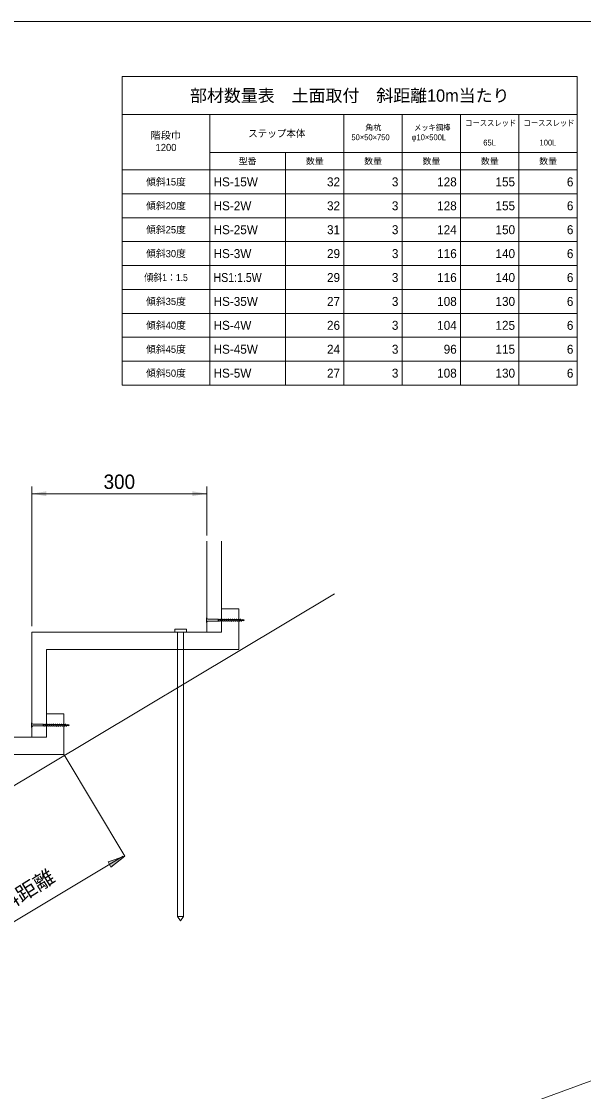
# Model space of a CAD drawing. Units: millimetres, scale not verified. Extents: x 147 to 4147, y 70 to 2840.
# Drawn here: x 2148 to 3111, y 1005 to 2840 of the extents above; entities that cross this region are included whole.
import ezdxf
from ezdxf.enums import TextEntityAlignment as Align

# ---------------------------------------------------------------- set-up
doc = ezdxf.new("R2010")
doc.units = ezdxf.units.MM
doc.header["$LTSCALE"] = 10
for name, color, linetype, lineweight in [('コーススレッド', 7, 'Continuous', 18), ('メッキ鋼棒', 7, 'Continuous', 18), ('一般線', 7, 'Continuous', 20), ('図面枠-A3', 7, 'Continuous', 13), ('寸法', 7, 'Continuous', 13), ('表', 7, 'Continuous', 15), ('階段本体', 7, 'Continuous', 18)]:
    doc.layers.add(name, color=color, linetype=linetype, lineweight=lineweight)
doc.layers.add('文字', color=7, linetype='Continuous')
doc.styles.add('ＭＳ Ｐゴシック', font='')
doc.styles.get('ＭＳ Ｐゴシック').set_extended_font_data('MS PGothic')

# ---------------------------------------------------------------- blocks, each defined once
blk = doc.blocks.new('filled_arrow')
at = {"color": 0, "linetype": 'Continuous', "lineweight": -2}
blk.add_solid([(7.5, 1.25), (0, 0), (7.5, -1.25)], dxfattribs=at)

msp = doc.modelspace()

# ---------------------------------------------------------------- hatches: boundary and pattern name
at = {"layer": '寸法'}
msp.add_hatch(color=256, dxfattribs=at).paths.add_polyline_path([(2296.25, 1398.93), (2324.95, 1408.99), (2301.06, 1390.17)])

# ---------------------------------------------------------------- linework, layer by layer
at = {"layer": 'コーススレッド'}
for p, q in [((2464.85, 1817.69), (2464.85, 1809.29)), ((2464.85, 1817.69), (2465.55, 1817.69)), ((2465.55, 1817.69), (2465.55, 1809.29)), ((2464.85, 1809.29), (2465.55, 1809.29)), ((2467.85, 1814.99), (2484.85, 1814.99)), ((2467.85, 1811.99), (2484.85, 1811.99)), ((2484.85, 1815.59), (2484.85, 1811.99)), ((2484.85, 1815.59), (2486.6, 1811.39)), ((2484.85, 1815.59), (2485.52, 1814.74)), ((2484.85, 1814.99), (2485.94, 1812.24)), ((2484.85, 1811.99), (2485.39, 1812.24)), ((2485.39, 1812.24), (2485.94, 1812.24)), ((2485.52, 1814.74), (2488.35, 1814.74)), ((2485.52, 1814.74), (2486.57, 1812.24)), ((2486.6, 1811.39), (2485.94, 1812.24)), ((2486.57, 1812.24), (2489.41, 1812.24)), ((2486.6, 1811.39), (2486.95, 1812.24)), ((2487.99, 1814.74), (2488.35, 1815.59)), ((2488.35, 1815.59), (2490.1, 1811.39)), ((2488.35, 1815.59), (2490.1, 1811.39)), ((2488.35, 1815.59), (2489.02, 1814.74)), ((2488.35, 1814.74), (2489.41, 1812.24)), ((2489.02, 1814.74), (2491.85, 1814.74)), ((2489.02, 1814.74), (2490.1, 1812.24)), ((2490.1, 1811.39), (2489.41, 1812.24)), ((2490.1, 1812.24), (2492.91, 1812.24)), ((2490.1, 1811.39), (2490.45, 1812.24)), ((2491.49, 1814.74), (2491.85, 1815.59)), ((2491.85, 1815.59), (2493.6, 1811.39)), ((2491.85, 1815.59), (2492.52, 1814.74)), ((2491.85, 1814.74), (2492.91, 1812.24)), ((2492.52, 1814.74), (2495.35, 1814.74)), ((2492.52, 1814.74), (2493.6, 1812.24)), ((2493.6, 1811.39), (2492.91, 1812.24)), ((2493.6, 1812.24), (2496.41, 1812.24)), ((2493.6, 1811.39), (2493.95, 1812.24)), ((2494.99, 1814.74), (2495.35, 1815.59)), ((2495.35, 1815.59), (2497.1, 1811.39)), ((2495.35, 1815.59), (2496.02, 1814.74)), ((2495.35, 1814.74), (2496.41, 1812.24)), ((2496.02, 1814.74), (2498.85, 1814.74)), ((2496.02, 1814.74), (2497.1, 1812.24)), ((2497.1, 1811.39), (2496.41, 1812.24)), ((2497.1, 1812.24), (2499.91, 1812.24)), ((2497.1, 1811.39), (2497.45, 1812.24)), ((2498.49, 1814.74), (2498.85, 1815.59)), ((2498.85, 1815.59), (2500.6, 1811.39)), ((2498.85, 1815.59), (2499.52, 1814.74)), ((2498.85, 1814.74), (2499.91, 1812.24)), ((2499.52, 1814.74), (2502.35, 1814.74)), ((2499.52, 1814.74), (2500.6, 1812.24)), ((2500.6, 1811.39), (2499.91, 1812.24)), ((2500.6, 1812.24), (2503.41, 1812.24)), ((2500.6, 1811.39), (2500.95, 1812.24)), ((2501.99, 1814.74), (2502.35, 1815.59)), ((2502.35, 1815.59), (2504.1, 1811.39)), ((2502.35, 1815.59), (2503.02, 1814.74)), ((2502.35, 1814.74), (2503.41, 1812.24)), ((2503.02, 1814.74), (2505.85, 1814.74)), ((2503.02, 1814.74), (2504.1, 1812.24)), ((2504.1, 1811.39), (2503.41, 1812.24)), ((2504.1, 1812.24), (2506.91, 1812.24)), ((2504.1, 1811.39), (2504.45, 1812.24)), ((2505.49, 1814.74), (2505.85, 1815.59)), ((2505.85, 1815.59), (2507.6, 1811.39)), ((2505.85, 1815.59), (2506.52, 1814.74)), ((2505.85, 1814.74), (2506.91, 1812.24)), ((2506.52, 1814.74), (2509.35, 1814.74)), ((2506.52, 1814.74), (2507.6, 1812.24)), ((2507.6, 1811.39), (2506.91, 1812.24)), ((2507.6, 1812.24), (2510.41, 1812.24)), ((2507.6, 1811.39), (2507.95, 1812.24)), ((2508.99, 1814.74), (2509.35, 1815.59)), ((2509.35, 1815.59), (2511.1, 1811.39)), ((2509.35, 1815.59), (2510.02, 1814.74)), ((2509.35, 1814.74), (2510.41, 1812.24)), ((2510.02, 1814.74), (2512.85, 1814.74)), ((2510.02, 1814.74), (2511.1, 1812.24)), ((2511.1, 1811.39), (2510.41, 1812.24)), ((2511.1, 1812.24), (2513.91, 1812.24)), ((2511.1, 1811.39), (2511.45, 1812.24)), ((2512.49, 1814.74), (2512.85, 1815.59)), ((2512.85, 1815.59), (2514.6, 1811.39)), ((2512.85, 1815.59), (2513.52, 1814.74)), ((2512.85, 1814.74), (2513.91, 1812.24)), ((2513.52, 1814.74), (2516.35, 1814.74)), ((2513.52, 1814.74), (2514.6, 1812.24)), ((2514.6, 1811.39), (2513.91, 1812.24)), ((2514.6, 1812.24), (2517.41, 1812.24)), ((2514.6, 1811.39), (2514.95, 1812.24)), ((2515.99, 1814.74), (2516.35, 1815.59)), ((2516.35, 1815.59), (2518.1, 1811.39)), ((2516.35, 1815.59), (2517.02, 1814.74)), ((2516.35, 1814.74), (2517.41, 1812.24)), ((2517.02, 1814.74), (2519.85, 1814.74)), ((2517.02, 1814.74), (2518.1, 1812.24)), ((2518.1, 1811.39), (2517.41, 1812.24)), ((2518.1, 1812.24), (2520.91, 1812.24)), ((2518.1, 1811.39), (2518.45, 1812.24)), ((2519.49, 1814.74), (2519.85, 1815.59)), ((2519.85, 1815.59), (2520.72, 1813.49)), ((2519.85, 1815.59), (2520.52, 1814.74)), ((2519.85, 1814.74), (2520.38, 1813.49)), ((2520.91, 1812.24), (2519.9, 1813.49)), ((2519.9, 1813.49), (2520.38, 1813.49)), ((2529.85, 1813.49), (2520.38, 1813.49)), ((2520.52, 1814.74), (2523.35, 1814.74)), ((2520.52, 1814.74), (2521.06, 1813.49)), ((2521.6, 1811.39), (2520.91, 1812.24)), ((2521.6, 1811.39), (2521.95, 1812.24)), ((2521.95, 1812.24), (2524.41, 1812.24)), ((2522.99, 1814.74), (2523.35, 1815.59)), ((2523.35, 1815.59), (2524.22, 1813.49)), ((2523.35, 1815.59), (2524.02, 1814.74)), ((2523.35, 1814.74), (2523.88, 1813.49)), ((2524.02, 1814.74), (2524.56, 1813.49)), ((2527.24, 1814.03), (2524.02, 1814.74)), ((2525.1, 1811.39), (2524.41, 1812.24)), ((2525.1, 1811.39), (2525.45, 1812.24)), ((2527.72, 1812.85), (2525.45, 1812.24)), ((2527.34, 1814.44), (2526.93, 1814.13)), ((2527.24, 1814.03), (2527.45, 1813.49)), ((2527.34, 1814.39), (2527.78, 1813.92)), ((2527.34, 1814.36), (2527.73, 1813.49)), ((2528.14, 1812.45), (2527.7, 1812.87)), ((2527.75, 1813.9), (2527.93, 1813.49)), ((2529.85, 1813.49), (2527.77, 1813.93)), ((2529.85, 1813.49), (2528.14, 1813)), ((2528.14, 1812.51), (2528.14, 1812.97)), ((2164.85, 1637.69), (2164.85, 1629.29)), ((2164.85, 1637.69), (2165.55, 1637.69)), ((2165.55, 1637.69), (2165.55, 1629.29)), ((2167.85, 1634.99), (2184.85, 1634.99)), ((2184.85, 1635.59), (2184.85, 1631.99)), ((2184.85, 1635.59), (2186.6, 1631.39)), ((2184.85, 1635.59), (2185.52, 1634.74)), ((2184.85, 1634.99), (2185.94, 1632.24)), ((2185.52, 1634.74), (2188.35, 1634.74)), ((2185.52, 1634.74), (2186.57, 1632.24)), ((2187.99, 1634.74), (2188.35, 1635.59)), ((2188.35, 1635.59), (2190.1, 1631.39)), ((2188.35, 1635.59), (2190.1, 1631.39)), ((2188.35, 1635.59), (2189.02, 1634.74)), ((2188.35, 1634.74), (2189.41, 1632.24)), ((2189.02, 1634.74), (2191.85, 1634.74)), ((2189.02, 1634.74), (2190.1, 1632.24)), ((2191.49, 1634.74), (2191.85, 1635.59)), ((2191.85, 1635.59), (2193.6, 1631.39)), ((2191.85, 1635.59), (2192.52, 1634.74)), ((2191.85, 1634.74), (2192.91, 1632.24)), ((2192.52, 1634.74), (2195.35, 1634.74)), ((2192.52, 1634.74), (2193.6, 1632.24)), ((2194.99, 1634.74), (2195.35, 1635.59)), ((2195.35, 1635.59), (2197.1, 1631.39)), ((2195.35, 1635.59), (2196.02, 1634.74)), ((2195.35, 1634.74), (2196.41, 1632.24)), ((2196.02, 1634.74), (2198.85, 1634.74)), ((2196.02, 1634.74), (2197.1, 1632.24)), ((2198.49, 1634.74), (2198.85, 1635.59)), ((2198.85, 1635.59), (2200.6, 1631.39)), ((2198.85, 1635.59), (2199.52, 1634.74)), ((2198.85, 1634.74), (2199.91, 1632.24)), ((2199.52, 1634.74), (2202.35, 1634.74)), ((2199.52, 1634.74), (2200.6, 1632.24)), ((2201.99, 1634.74), (2202.35, 1635.59)), ((2202.35, 1635.59), (2204.1, 1631.39)), ((2202.35, 1635.59), (2203.02, 1634.74)), ((2202.35, 1634.74), (2203.41, 1632.24)), ((2203.02, 1634.74), (2205.85, 1634.74)), ((2203.02, 1634.74), (2204.1, 1632.24)), ((2205.49, 1634.74), (2205.85, 1635.59)), ((2205.85, 1635.59), (2207.6, 1631.39)), ((2205.85, 1635.59), (2206.52, 1634.74)), ((2205.85, 1634.74), (2206.91, 1632.24)), ((2206.52, 1634.74), (2209.35, 1634.74)), ((2206.52, 1634.74), (2207.6, 1632.24)), ((2208.99, 1634.74), (2209.35, 1635.59)), ((2209.35, 1635.59), (2211.1, 1631.39)), ((2209.35, 1635.59), (2210.02, 1634.74)), ((2209.35, 1634.74), (2210.41, 1632.24)), ((2210.02, 1634.74), (2212.85, 1634.74)), ((2210.02, 1634.74), (2211.1, 1632.24)), ((2212.49, 1634.74), (2212.85, 1635.59)), ((2212.85, 1635.59), (2214.6, 1631.39)), ((2212.85, 1635.59), (2213.52, 1634.74)), ((2212.85, 1634.74), (2213.91, 1632.24)), ((2213.52, 1634.74), (2216.35, 1634.74)), ((2213.52, 1634.74), (2214.6, 1632.24)), ((2215.99, 1634.74), (2216.35, 1635.59)), ((2216.35, 1635.59), (2218.1, 1631.39)), ((2216.35, 1635.59), (2217.02, 1634.74)), ((2216.35, 1634.74), (2217.41, 1632.24)), ((2217.02, 1634.74), (2219.85, 1634.74)), ((2217.02, 1634.74), (2218.1, 1632.24)), ((2219.49, 1634.74), (2219.85, 1635.59)), ((2219.85, 1635.59), (2220.72, 1633.49)), ((2219.85, 1635.59), (2220.52, 1634.74)), ((2219.85, 1634.74), (2220.38, 1633.49)), ((2220.91, 1632.24), (2219.9, 1633.49)), ((2219.9, 1633.49), (2220.38, 1633.49)), ((2229.85, 1633.49), (2220.38, 1633.49)), ((2220.52, 1634.74), (2223.35, 1634.74)), ((2220.52, 1634.74), (2221.06, 1633.49)), ((2222.99, 1634.74), (2223.35, 1635.59)), ((2223.35, 1635.59), (2224.22, 1633.49)), ((2223.35, 1635.59), (2224.02, 1634.74)), ((2223.35, 1634.74), (2223.88, 1633.49)), ((2224.02, 1634.74), (2224.56, 1633.49)), ((2227.24, 1634.03), (2224.02, 1634.74)), ((2227.34, 1634.44), (2226.93, 1634.13)), ((2227.24, 1634.03), (2227.45, 1633.49)), ((2227.34, 1634.39), (2227.78, 1633.92)), ((2227.34, 1634.36), (2227.73, 1633.49)), ((2227.75, 1633.9), (2227.93, 1633.49)), ((2229.85, 1633.49), (2227.77, 1633.93)), ((2229.85, 1633.49), (2228.14, 1633)), ((2164.85, 1629.29), (2165.55, 1629.29)), ((2167.85, 1631.99), (2184.85, 1631.99)), ((2184.85, 1631.99), (2185.39, 1632.24)), ((2185.39, 1632.24), (2185.94, 1632.24)), ((2186.6, 1631.39), (2185.94, 1632.24)), ((2186.57, 1632.24), (2189.41, 1632.24)), ((2186.6, 1631.39), (2186.95, 1632.24)), ((2190.1, 1631.39), (2189.41, 1632.24)), ((2190.1, 1632.24), (2192.91, 1632.24)), ((2190.1, 1631.39), (2190.45, 1632.24)), ((2193.6, 1631.39), (2192.91, 1632.24)), ((2193.6, 1632.24), (2196.41, 1632.24)), ((2193.6, 1631.39), (2193.95, 1632.24)), ((2197.1, 1631.39), (2196.41, 1632.24)), ((2197.1, 1632.24), (2199.91, 1632.24)), ((2197.1, 1631.39), (2197.45, 1632.24)), ((2200.6, 1631.39), (2199.91, 1632.24)), ((2200.6, 1632.24), (2203.41, 1632.24)), ((2200.6, 1631.39), (2200.95, 1632.24)), ((2204.1, 1631.39), (2203.41, 1632.24)), ((2204.1, 1632.24), (2206.91, 1632.24)), ((2204.1, 1631.39), (2204.45, 1632.24)), ((2207.6, 1631.39), (2206.91, 1632.24)), ((2207.6, 1632.24), (2210.41, 1632.24)), ((2207.6, 1631.39), (2207.95, 1632.24)), ((2211.1, 1631.39), (2210.41, 1632.24)), ((2211.1, 1632.24), (2213.91, 1632.24)), ((2211.1, 1631.39), (2211.45, 1632.24)), ((2214.6, 1631.39), (2213.91, 1632.24)), ((2214.6, 1632.24), (2217.41, 1632.24)), ((2214.6, 1631.39), (2214.95, 1632.24)), ((2218.1, 1631.39), (2217.41, 1632.24)), ((2218.1, 1632.24), (2220.91, 1632.24)), ((2218.1, 1631.39), (2218.45, 1632.24)), ((2221.6, 1631.39), (2220.91, 1632.24)), ((2221.6, 1631.39), (2221.95, 1632.24)), ((2221.95, 1632.24), (2224.41, 1632.24)), ((2225.1, 1631.39), (2224.41, 1632.24)), ((2225.1, 1631.39), (2225.45, 1632.24)), ((2227.72, 1632.85), (2225.45, 1632.24)), ((2228.14, 1632.45), (2227.7, 1632.87)), ((2228.14, 1632.51), (2228.14, 1632.97))]:
    msp.add_line(p, q, dxfattribs=at)
for centre, radius, start, end in [((2468.56, 1817.93), 3.03, 184.54958, 256.30258), ((2468.49, 1809.11), 2.95, 102.61279, 176.53506), ((2168.56, 1637.93), 3.03, 184.54958, 256.30258), ((2168.49, 1629.11), 2.95, 102.61279, 176.53506)]:
    msp.add_arc(centre, radius, start, end, dxfattribs=at)
at = {"layer": 'メッキ鋼棒'}
for p, q in [((2415.55, 1793), (2415.55, 1305.5)), ((2425.55, 1793), (2425.55, 1305.5)), ((2415.55, 1305.5), (2425.55, 1305.5)), ((2420.55, 1298), (2415.55, 1305.5)), ((2420.55, 1298), (2425.55, 1305.5))]:
    msp.add_line(p, q, dxfattribs=at)
msp.add_lwpolyline([(2410.55, 1798), (2430.55, 1798), (2430.55, 1793), (2410.55, 1793)], close=True, dxfattribs=at)
at = {"layer": '一般線'}
msp.add_line((753.81, 704.15), (2684.27, 1858.36), dxfattribs=at)
msp.add_lwpolyline([(3919.81, 1411.53), (3687.19, 1282.3), (3454.58, 1153.07), (3185.04, 1045.99), (3015.19, 983.22)], dxfattribs=at)
at = {"layer": '図面枠-A3'}
msp.add_lwpolyline([(146.8, 70.22), (4146.8, 70.22), (4146.8, 2840.22), (146.8, 2840.22)], close=True, dxfattribs=at)
at = {"layer": '寸法'}
for p, q in [((2165.55, 1803), (2165.55, 2042.86)), ((2465.55, 1958.71), (2465.55, 2042.86)), ((2165.55, 2030.36), (2465.55, 2030.36)), ((2220.87, 1582.47), (2324.95, 1408.99)), ((2026.45, 1231.35), (2322.16, 1408.78))]:
    msp.add_line(p, q, dxfattribs=at)
msp.add_lwpolyline([(2296.25, 1398.93), (2324.95, 1408.99), (2301.06, 1390.17)], close=True, dxfattribs=at)
at = {"layer": '表'}
for p, q in [((2320.53, 2745.53), (3100.53, 2745.53)), ((2320.53, 2745.53), (2320.53, 2680.53)), ((3100.53, 2745.53), (3100.53, 2680.53)), ((2320.53, 2680.53), (3100.53, 2680.53)), ((2320.53, 2680.53), (2320.53, 2216.53)), ((2470.53, 2680.53), (2470.53, 2585.55)), ((2700.53, 2680.53), (2700.53, 2585.55)), ((2800.53, 2680.53), (2800.53, 2585.55)), ((2900.53, 2680.53), (2900.53, 2585.55)), ((3000.53, 2680.53), (3000.53, 2585.55)), ((3100.53, 2680.53), (3100.53, 2615.53)), ((2470.53, 2615.53), (3100.53, 2615.53)), ((2600.53, 2615.53), (2600.53, 2585.55)), ((3100.53, 2615.53), (3100.53, 2216.53)), ((2320.53, 2585.55), (3100.53, 2585.55)), ((2320.53, 2585.51), (3100.53, 2585.51)), ((2470.53, 2585.51), (2470.53, 2216.53)), ((2600.53, 2585.51), (2600.53, 2216.53)), ((2700.53, 2585.51), (2700.53, 2216.53)), ((2800.53, 2585.51), (2800.53, 2216.53)), ((2900.53, 2585.51), (2900.53, 2216.53)), ((3000.53, 2585.51), (3000.53, 2216.53)), ((2320.53, 2544.53), (3100.53, 2544.53)), ((2320.53, 2503.53), (3100.53, 2503.53)), ((2320.53, 2462.53), (3100.53, 2462.53)), ((2320.53, 2421.53), (3100.53, 2421.53)), ((2320.53, 2380.53), (3100.53, 2380.53)), ((2320.53, 2339.53), (3100.53, 2339.53)), ((2320.53, 2298.53), (3100.53, 2298.53)), ((2320.53, 2257.53), (3100.53, 2257.53)), ((2320.53, 2216.53), (3100.53, 2216.53))]:
    msp.add_line(p, q, dxfattribs=at)
at = {"layer": '階段本体'}
for p, q in [((2465.55, 1793), (2465.55, 1948.71)), ((2490.55, 1793), (2490.55, 1948.71)), ((2490.55, 1833), (2520.55, 1833)), ((2520.55, 1833), (2520.55, 1763)), ((2165.55, 1793), (2490.55, 1793)), ((2165.55, 1613), (2165.55, 1793)), ((2520.55, 1763), (2190.55, 1763)), ((2190.55, 1763), (2190.55, 1613)), ((2190.55, 1653), (2220.55, 1653)), ((2220.55, 1653), (2220.55, 1583)), ((1865.55, 1613), (2190.55, 1613)), ((2220.55, 1583), (1890.55, 1583))]:
    msp.add_line(p, q, dxfattribs=at)

# ---------------------------------------------------------------- block references
at = {"layer": '寸法', "xscale": 3.33, "yscale": 3.33}
msp.add_blockref('filled_arrow', (2165.55, 2030.36), dxfattribs=at)
at = {"layer": '寸法', "xscale": 3.33, "yscale": 3.33, "rotation": 180}
msp.add_blockref('filled_arrow', (2465.55, 2030.36), dxfattribs=at)

# ---------------------------------------------------------------- texts
at = {"layer": '寸法', "style": 'ＭＳ Ｐゴシック'}
msp.add_text('300', height=24.74, dxfattribs=at).set_placement((2315.55, 2050.86), align=Align.MIDDLE_CENTER)
at = {"layer": '文字', "style": 'ＭＳ Ｐゴシック', "width": 1.05}
msp.add_text('斜距離', height=24.74, rotation=32, dxfattribs=at).set_placement((2121.41, 1304.19), align=Align.BOTTOM_LEFT)
at = {"layer": '表', "style": 'ＭＳ Ｐゴシック'}
for s, height, p in [('部材数量表\u3000土面取付\u3000斜距離10m当たり', 21.28, (2710.53, 2713.03)), ('傾斜15度', 12.29, (2395.53, 2565.03)), ('傾斜20度', 12.29, (2395.53, 2524.03)), ('傾斜25度', 12.29, (2395.53, 2483.03)), ('傾斜30度', 12.29, (2395.53, 2442.03)), ('傾斜35度', 12.29, (2395.53, 2360.03)), ('傾斜40度', 12.29, (2395.53, 2319.03)), ('傾斜45度', 12.29, (2395.53, 2278.03)), ('傾斜50度', 12.29, (2395.53, 2237.03))]:
    msp.add_text(s, height=height, dxfattribs=at).set_placement(p, align=Align.MIDDLE_CENTER)
for s, p in [('角杭', (2737.03, 2663.11)), ('50×50×750', (2713.4, 2646.45)), ('φ10×500L', (2816.51, 2646.45))]:
    msp.add_text(s, height=9.897, dxfattribs=at).set_placement(p, align=Align.TOP_LEFT)
at = {"layer": '表', "style": 'ＭＳ Ｐゴシック', "width": 0.9}
msp.add_text('メッキ鋼棒', height=9.897, dxfattribs=at).set_placement((2820.73, 2663.11), align=Align.TOP_LEFT)
at = {"layer": '表', "style": 'ＭＳ Ｐゴシック'}
for s, height, width, p in [('コーススレッド', 9.897, 0.9, (2908.51, 2658.08)), ('コーススレッド', 9.897, 0.9, (3008.51, 2658.08)), ('階段巾', 12.29, 1.05, (2368.8, 2635.08))]:
    msp.add_text(s, height=height, dxfattribs=dict(at, width=width)).set_placement(p, align=Align.BOTTOM_LEFT)
for s, height, width, p in [('ステップ本体', 12.29, 0.95, (2585.53, 2648.03)), ('型番', 10.39, 1.05, (2535.53, 2600.53)), ('数量', 10.39, 1.05, (2650.53, 2600.53)), ('数量', 10.39, 1.05, (2750.53, 2600.53)), ('数量', 10.39, 1.05, (2850.53, 2600.53)), ('数量', 10.39, 1.05, (2950.53, 2600.53)), ('数量', 10.39, 1.05, (3050.53, 2600.53)), ('傾斜1：1.5', 12.29, 0.9, (2395.53, 2401.03))]:
    msp.add_text(s, height=height, dxfattribs=dict(at, width=width)).set_placement(p, align=Align.MIDDLE_CENTER)
for s, height, p in [('1200', 12.29, (2377.71, 2614.22)), ('65L', 9.897, (2939.48, 2624.48)), ('100L', 9.897, (3035.89, 2624.48))]:
    msp.add_text(s, height=height, dxfattribs=at).set_placement(p, align=Align.BOTTOM_LEFT)
for s, p in [('HS-15W', (2477.13, 2565.03)), ('HS-2W', (2477.13, 2524.03)), ('HS-25W', (2477.13, 2483.03)), ('HS-3W', (2477.13, 2442.03)), ('HS-35W', (2477.13, 2360.03)), ('HS-4W', (2477.13, 2319.03)), ('HS-45W', (2477.13, 2278.03)), ('HS-5W', (2477.13, 2237.03))]:
    msp.add_text(s, height=15.36, dxfattribs=at).set_placement(p, align=Align.MIDDLE_LEFT)
for s, p in [('32', (2693.93, 2565.03)), ('3', (2793.93, 2565.03)), ('128', (2893.93, 2565.03)), ('155', (2993.93, 2565.03)), ('6', (3093.93, 2565.03)), ('32', (2693.93, 2524.03)), ('3', (2793.93, 2524.03)), ('128', (2893.93, 2524.03)), ('155', (2993.93, 2524.03)), ('6', (3093.93, 2524.03)), ('31', (2693.93, 2483.03)), ('3', (2793.93, 2483.03)), ('124', (2893.93, 2483.03)), ('150', (2993.93, 2483.03)), ('6', (3093.93, 2483.03)), ('29', (2693.93, 2442.03)), ('3', (2793.93, 2442.03)), ('116', (2893.93, 2442.03)), ('140', (2993.93, 2442.03)), ('6', (3093.93, 2442.03)), ('29', (2693.93, 2401.03)), ('3', (2793.93, 2401.03)), ('116', (2893.93, 2401.03)), ('140', (2993.93, 2401.03)), ('6', (3093.93, 2401.03)), ('27', (2693.93, 2360.03)), ('3', (2793.93, 2360.03)), ('108', (2893.93, 2360.03)), ('130', (2993.93, 2360.03)), ('6', (3093.93, 2360.03)), ('26', (2693.93, 2319.03)), ('3', (2793.93, 2319.03)), ('104', (2893.93, 2319.03)), ('125', (2993.93, 2319.03)), ('6', (3093.93, 2319.03)), ('24', (2693.93, 2278.03)), ('3', (2793.93, 2278.03)), ('96', (2893.93, 2278.03)), ('115', (2993.93, 2278.03)), ('6', (3093.93, 2278.03)), ('27', (2693.93, 2237.03)), ('3', (2793.93, 2237.03)), ('108', (2893.93, 2237.03)), ('130', (2993.93, 2237.03)), ('6', (3093.93, 2237.03))]:
    msp.add_text(s, height=15.36, dxfattribs=at).set_placement(p, align=Align.MIDDLE_RIGHT)
at = {"layer": '表', "style": 'ＭＳ Ｐゴシック', "width": 0.9}
msp.add_text('HS1:1.5W', height=15.36, dxfattribs=at).set_placement((2477.13, 2401.03), align=Align.MIDDLE_LEFT)

doc.saveas('drawing.dxf')
